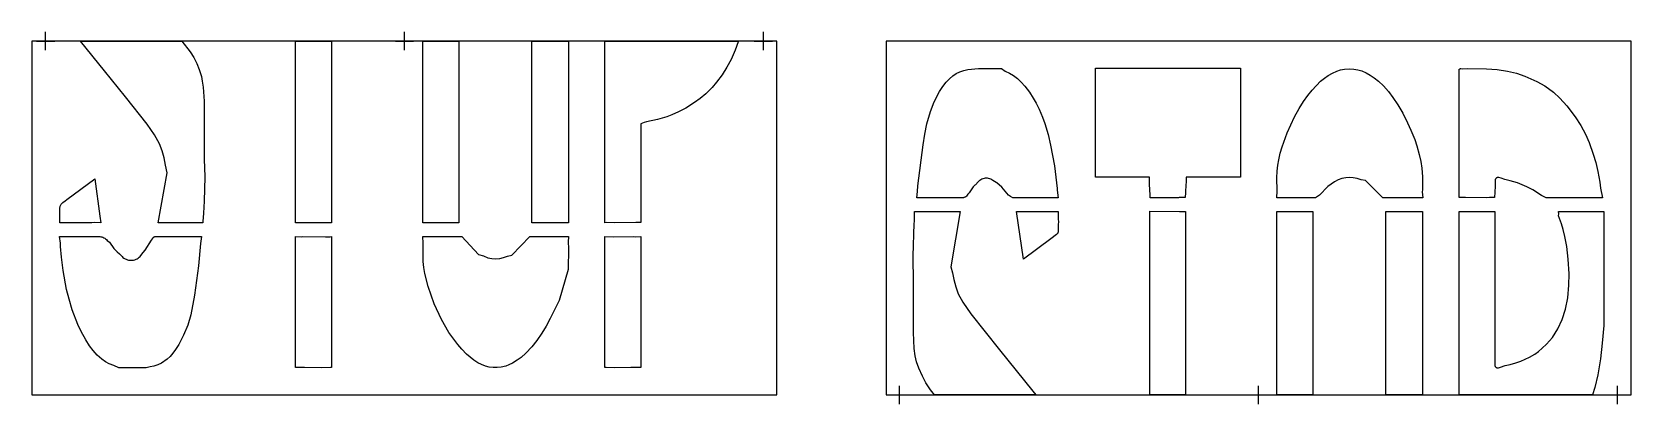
# Model space of a CAD drawing. Header units: inches. Extents: x 0 to 176, y -1 to 40.
import ezdxf

# ---------------------------------------------------------------- set-up
doc = ezdxf.new("R2010")
doc.units = ezdxf.units.IN
doc.header["$MEASUREMENT"] = 0
doc.layers.add('CUT', color=1, linetype='Continuous')
doc.layers.add('REG', color=5, linetype='Continuous')

msp = doc.modelspace()

# ---------------------------------------------------------------- linework, layer by layer
at = {"layer": 'CUT'}
for points in [[(0, 0), (82, 0), (82, 39), (0, 39)], [(17.4, 37.8), (17.81, 37.17), (18.16, 36.51), (18.41, 35.88), (18.64, 35.09), (18.75, 34.58), (18.85, 33.92), (18.96, 32.38), (18.97, 25.98), (19.01, 24.05), (18.96, 21.36), (18.87, 20.04), (18.82, 19.11), (18.82, 18.97), (13.88, 18.97), (14.87, 24.49), (14.68, 25.32), (14.55, 26.12), (14.34, 26.91), (14.04, 27.68), (13.5, 28.67), (12.67, 29.83), (10.31, 32.85), (7.97, 35.7), (5.35, 39), (16.48, 39)], [(32.98, 19.95), (32.98, 18.97), (31.99, 18.97), (29.01, 18.97), (29.02, 39), (32.98, 39)], [(43.03, 19.95), (43.03, 39), (46.99, 39), (46.99, 19.59), (46.98, 19.11), (46.99, 18.97), (43.7, 18.97), (43.18, 18.97), (43.03, 18.97), (43.03, 19.12), (43.03, 19.88)], [(59.05, 19.86), (59.05, 18.97), (58.15, 18.97), (55.03, 18.97), (55.03, 39), (55.03, 39), (59.05, 39)], [(77.73, 38.91), (77.38, 38), (76.94, 36.98), (76.49, 36.12), (75.98, 35.29), (75.35, 34.45), (74.86, 33.88), (74.17, 33.19), (73.54, 32.65), (72.93, 32.22), (71.97, 31.62), (71.17, 31.2), (70.42, 30.85), (69.86, 30.64), (68.84, 30.35), (67.62, 30.1), (67.38, 30.01), (67.03, 29.86), (67.03, 18.99), (66.89, 18.99), (66.46, 18.99), (64.13, 18.97), (63.21, 19), (63.07, 18.98), (63.07, 39), (77.76, 39)], [(94, 0), (176, 0), (176, 39), (94, 39)], [(108.46, 34.87), (108.89, 34.46), (109.29, 34.01), (109.79, 33.35), (110.2, 32.72), (110.53, 32.14), (110.84, 31.49), (111.22, 30.6), (111.48, 29.9), (111.84, 28.69), (112.12, 27.53), (112.55, 25.25), (112.82, 22.75), (112.82, 22.55), (112.93, 21.74), (112.12, 21.74), (107.96, 21.74), (107.71, 21.88), (107.49, 22.03), (106.74, 22.91), (106.18, 23.37), (106.11, 23.41), (105.75, 23.65), (105.65, 23.72), (105.53, 23.78), (105.42, 23.83), (105.29, 23.86), (105.17, 23.88), (105.04, 23.89), (104.92, 23.88), (104.79, 23.86), (104.67, 23.83), (104.55, 23.78), (104.44, 23.72), (104.33, 23.65), (104.24, 23.58), (104.15, 23.49), (103.86, 23.17), (103.86, 23.17), (103.79, 23.1), (103.61, 22.92), (103.14, 22.26), (103.04, 22.15), (103.02, 22.12), (102.85, 21.92), (102.82, 21.88), (102.79, 21.85), (102.75, 21.82), (102.71, 21.8), (102.66, 21.78), (102.62, 21.76), (102.57, 21.75), (102.53, 21.74), (102.48, 21.74), (102.21, 21.74), (102.18, 21.74), (102.01, 21.74), (98.06, 21.74), (97.38, 21.74), (97.48, 22.42), (97.52, 23.03), (98.08, 27.57), (98.27, 28.73), (98.51, 29.87), (98.88, 31.24), (99.29, 32.3), (99.87, 33.43), (100.24, 34), (100.61, 34.47), (100.97, 34.85), (101.36, 35.18), (101.73, 35.43), (102.13, 35.62), (102.55, 35.77), (102.99, 35.86), (104.18, 35.97), (106.7, 35.97), (107.12, 35.69), (107.59, 35.46), (108.04, 35.19)], [(127.05, 24), (127.02, 23.42), (126.99, 23.2), (126.95, 22.3), (126.92, 21.75), (126.77, 21.75), (126.25, 21.75), (126.18, 21.74), (123.76, 21.74), (123.09, 21.74), (123.06, 22.23), (123.03, 22.43), (122.99, 23.4), (123, 24), (122.4, 24), (117.04, 24), (117.04, 36), (133.01, 36), (133.01, 24)], [(153.02, 22.38), (153.07, 21.74), (152.43, 21.74), (148.68, 21.74), (146.79, 23.62), (146.29, 23.71), (145.86, 23.85), (145.42, 23.94), (144.98, 23.96), (144.61, 23.93), (144.17, 23.84), (143.75, 23.69), (143.35, 23.49), (142.98, 23.24), (142.63, 22.96), (141.71, 22.01), (141.48, 21.87), (141.29, 21.74), (137.74, 21.74), (137.01, 21.74), (137.04, 22.48), (137.04, 22.5), (137.03, 23.93), (137.06, 24.67), (137.13, 25.32), (137.23, 25.91), (137.4, 26.64), (137.6, 27.35), (138.16, 28.89), (138.97, 30.65), (139.48, 31.56), (139.96, 32.32), (140.43, 33), (140.91, 33.58), (141.84, 34.56), (142.25, 34.89), (142.68, 35.2), (143.13, 35.46), (143.61, 35.68), (144.03, 35.82), (144.47, 35.9), (144.98, 35.94), (145.5, 35.91), (145.93, 35.84), (146.36, 35.71), (146.84, 35.5), (147.29, 35.24), (147.72, 34.94), (148.19, 34.56), (148.74, 34.05), (149.29, 33.43), (149.79, 32.78), (150.33, 31.96), (150.87, 31.06), (151.41, 30), (151.78, 29.19), (152.2, 28.15), (152.44, 27.44), (152.7, 26.51), (152.87, 25.71), (152.98, 24.99), (153.04, 24.03), (153.04, 22.61)], [(164.33, 35.12), (165.65, 34.55), (166.5, 34.07), (167.47, 33.36), (168.18, 32.7), (168.94, 31.86), (169.85, 30.66), (170.47, 29.71), (171, 28.72), (171.39, 27.82), (171.85, 26.55), (172.11, 25.62), (172.34, 24.61), (172.56, 23.45), (172.65, 22.77), (172.85, 21.74), (171.8, 21.74), (166.67, 21.74), (166.13, 21.98), (165.19, 22.59), (164.54, 22.95), (163.5, 23.38), (162.71, 23.61), (162.12, 23.74), (161.69, 23.9), (161.69, 23.9), (161.46, 23.95), (161.43, 23.96), (161.4, 23.96), (161.36, 23.97), (161.33, 23.96), (161.3, 23.96), (161.27, 23.95), (161.24, 23.94), (161.21, 23.92), (161.18, 23.9), (161.15, 23.88), (161.13, 23.86), (161.11, 23.83), (161.09, 23.8), (161.07, 23.77), (161.06, 23.74), (161.05, 23.71), (161.05, 23.68), (161.05, 23.64), (161.05, 23.41), (161.05, 22.97), (161.02, 22.4), (161.01, 22.35), (160.97, 21.75), (160.83, 21.75), (160.44, 21.76), (160.09, 21.74), (157.77, 21.75), (157.72, 21.76), (157.21, 21.76), (157.07, 21.76), (157.07, 35.57), (157.07, 35.78), (157.07, 35.8), (157.07, 35.82), (157.08, 35.84), (157.08, 35.85), (157.09, 35.87), (157.1, 35.89), (157.11, 35.9), (157.12, 35.91), (157.14, 35.93), (157.15, 35.94), (157.17, 35.95), (157.19, 35.95), (157.2, 35.96), (157.22, 35.96), (157.24, 35.97), (157.26, 35.97), (157.47, 35.95), (158, 35.98), (160.1, 35.95), (161.28, 35.85), (162.39, 35.68), (163.41, 35.44)], [(3.06, 19.22), (3.07, 19.89), (3.07, 20), (3.07, 20.24), (3.07, 20.24), (3.07, 20.56), (3.08, 20.64), (3.09, 20.72), (3.12, 20.8), (3.14, 20.88), (3.18, 20.95), (3.23, 21.02), (3.28, 21.09), (3.34, 21.15), (3.4, 21.2), (3.65, 21.39), (3.66, 21.39), (3.85, 21.54), (6.9, 23.81), (7.46, 19.7), (7.57, 18.97), (6.83, 18.99), (6.58, 18.97), (3.97, 18.98), (3.31, 18.97), (3.06, 18.97)], [(97.36, 3.66), (97.22, 4.32), (97.11, 5.13), (97.01, 6.9), (97.04, 12.39), (97, 15.31), (97.1, 18.9), (97.12, 19.11), (97.15, 20.07), (97.15, 20.22), (97.3, 20.22), (97.85, 20.21), (97.94, 20.22), (102.17, 20.22), (101.15, 14.13), (101.33, 13.44), (101.45, 12.71), (101.67, 11.92), (101.96, 11.16), (102.45, 10.23), (103.35, 8.93), (106.48, 4.97), (110.16, 0.41), (110.48, 0), (99.35, 0), (99.35, 0), (98.88, 0.58), (98.39, 1.34), (98, 2.06), (97.6, 2.95)], [(112.96, 18.08), (112.95, 18.03), (112.95, 17.98), (112.93, 17.93), (112.92, 17.89), (112.9, 17.84), (112.87, 17.8), (112.84, 17.76), (112.8, 17.73), (112.77, 17.7), (112.13, 17.22), (109.14, 14.95), (108.37, 20.23), (112.16, 20.23), (112.96, 20.23), (112.94, 19.43), (112.97, 18.99), (112.96, 18.87)], [(123.02, 19.61), (123.02, 20.09), (123.02, 20.24), (126.31, 20.23), (126.83, 20.23), (126.98, 20.23), (126.98, 19.32), (126.98, 19.25), (126.98, 0), (123.02, 0)], [(137.03, 19.34), (137.03, 20.23), (137.92, 20.23), (140.99, 20.23), (140.99, 0), (137.03, 0)], [(152.37, 20.23), (152.9, 20.23), (153.04, 20.23), (153.04, 19.32), (153.05, 19.25), (153.05, 0), (149.03, 0), (149.03, 19.33), (149.03, 20.23), (149.93, 20.23)], [(159.56, 20.23), (160.12, 20.22), (160.87, 20.22), (161.01, 20.23), (161.01, 4.03), (161.01, 3.51), (161.01, 3.29), (161.02, 3.26), (161.02, 3.22), (161.03, 3.19), (161.04, 3.16), (161.05, 3.14), (161.07, 3.11), (161.09, 3.09), (161.11, 3.06), (161.14, 3.04), (161.16, 3.03), (161.19, 3.01), (161.22, 3), (161.25, 2.99), (161.28, 2.99), (161.31, 2.98), (161.34, 2.99), (161.37, 2.99), (161.4, 3), (161.62, 3.05), (162.13, 3.24), (162.68, 3.36), (163.31, 3.53), (163.87, 3.72), (164.82, 4.17), (165.4, 4.51), (165.83, 4.8), (166.23, 5.14), (166.71, 5.61), (167.35, 6.35), (167.95, 7.3), (168.42, 8.32), (168.78, 9.47), (169.03, 10.71), (169.17, 12.1), (169.2, 13.35), (169.1, 14.97), (168.92, 16.36), (168.72, 17.45), (168.53, 18.23), (168.34, 18.87), (168.03, 19.74), (168.04, 19.96), (168, 20.22), (168.62, 20.22), (168.66, 20.23), (173, 20.22), (173, 7.64), (172.82, 5.71), (172.63, 3.98), (172.33, 2.22), (172, 0.84), (171.76, 0), (157.07, 0), (157.07, 0), (157.07, 20.22), (157.21, 20.22), (157.85, 20.22), (157.98, 20.23)], [(11.57, 15.01), (11.69, 15.08), (11.8, 15.17), (11.9, 15.26), (11.99, 15.37), (12.25, 15.69), (12.25, 15.69), (12.45, 15.94), (13.14, 17.06), (13.27, 17.22), (13.27, 17.22), (13.35, 17.34), (13.37, 17.36), (13.39, 17.38), (13.41, 17.4), (13.43, 17.41), (13.45, 17.43), (13.48, 17.44), (13.5, 17.45), (13.53, 17.46), (13.56, 17.46), (13.59, 17.46), (13.73, 17.46), (13.95, 17.46), (17.87, 17.46), (18.65, 17.46), (18.56, 16.69), (18.31, 14.24), (17.87, 10.98), (17.47, 8.84), (17.14, 7.69), (16.69, 6.58), (16.17, 5.57), (15.8, 5.01), (15.49, 4.59), (15.2, 4.25), (14.87, 3.94), (14.26, 3.52), (13.85, 3.33), (13.42, 3.19), (12.99, 3.09), (12.55, 3), (9.57, 3), (9, 3.25), (8.51, 3.43), (8.11, 3.64), (7.68, 3.94), (7.18, 4.4), (6.73, 4.89), (6.32, 5.43), (5.91, 6.06), (5.41, 6.98), (5.03, 7.78), (4.43, 9.39), (4.08, 10.54), (3.81, 11.63), (3.42, 13.73), (3.24, 15.19), (3.14, 16.36), (3.14, 16.74), (3.03, 17.46), (3.77, 17.46), (7.01, 17.46), (7.33, 17.46), (7.45, 17.45), (7.57, 17.44), (7.68, 17.41), (7.8, 17.37), (7.91, 17.32), (8.01, 17.26), (8.11, 17.19), (8.2, 17.12), (8.29, 17.03), (8.54, 16.82), (8.54, 16.82), (9.02, 16.15), (9.38, 15.77), (9.62, 15.55), (9.62, 15.55), (9.62, 15.55), (9.91, 15.25), (10.01, 15.16), (10.12, 15.08), (10.24, 15.01), (10.37, 14.95), (10.5, 14.9), (10.63, 14.87), (10.77, 14.85), (10.91, 14.84), (11.04, 14.85), (11.18, 14.87), (11.32, 14.9), (11.45, 14.95)], [(32.32, 17.44), (32.34, 17.44), (32.83, 17.44), (32.98, 17.45), (32.98, 3.02), (32.84, 3.03), (31.89, 3), (29.98, 3.02), (29.01, 3.01), (29.01, 16.84), (29.01, 17.45), (29.62, 17.43), (29.78, 17.45)], [(51.91, 15.13), (52.33, 15.29), (52.82, 15.41), (54.78, 17.46), (58.45, 17.46), (59.06, 17.46), (59.02, 16.85), (59.05, 16.17), (59.01, 13.84), (58.03, 10.4), (57.05, 8.44), (56.6, 7.59), (56.13, 6.82), (55.57, 6.02), (55.01, 5.31), (54.34, 4.59), (53.84, 4.14), (53.42, 3.83), (52.9, 3.51), (52.5, 3.32), (52.15, 3.19), (51.65, 3.07), (51.21, 3.02), (50.77, 3.03), (50.33, 3.08), (49.9, 3.19), (49.48, 3.35), (49.08, 3.55), (48.64, 3.83), (47.83, 4.5), (47.3, 5.04), (46.86, 5.55), (45.89, 6.89), (45.08, 8.33), (44.28, 10.03), (43.6, 11.94), (43.23, 13.38), (43.12, 14.03), (43.06, 14.69), (43.04, 16.7), (43.04, 16.74), (43.01, 17.46), (43.73, 17.46), (47.31, 17.46), (49.13, 15.48), (49.69, 15.32), (50.17, 15.12), (50.6, 15.03), (51.04, 14.99), (51.48, 15.03)], [(63.21, 3.03), (63.07, 3.02), (63.07, 17.45), (64.04, 17.44), (66.25, 17.45), (66.41, 17.43), (67.01, 17.45), (67.01, 16.85), (67.01, 3.02), (65.93, 3.02), (64.12, 3)]]:
    msp.add_lwpolyline(points, close=True, dxfattribs=at)
at = {"layer": 'REG'}
for points in [[(0.5, 39), (2.5, 39)], [(1.5, 38), (1.5, 40)], [(40, 39), (42, 39)], [(41, 38), (41, 40)], [(79.5, 39), (81.5, 39)], [(80.5, 38), (80.5, 40)], [(94.5, 0), (96.5, 0)], [(95.5, -1), (95.5, 1)], [(134, 0), (136, 0)], [(135, -1), (135, 1)], [(173.5, 0), (175.5, 0)], [(174.5, -1), (174.5, 1)]]:
    msp.add_lwpolyline(points, dxfattribs=at)

doc.saveas('drawing.dxf')
